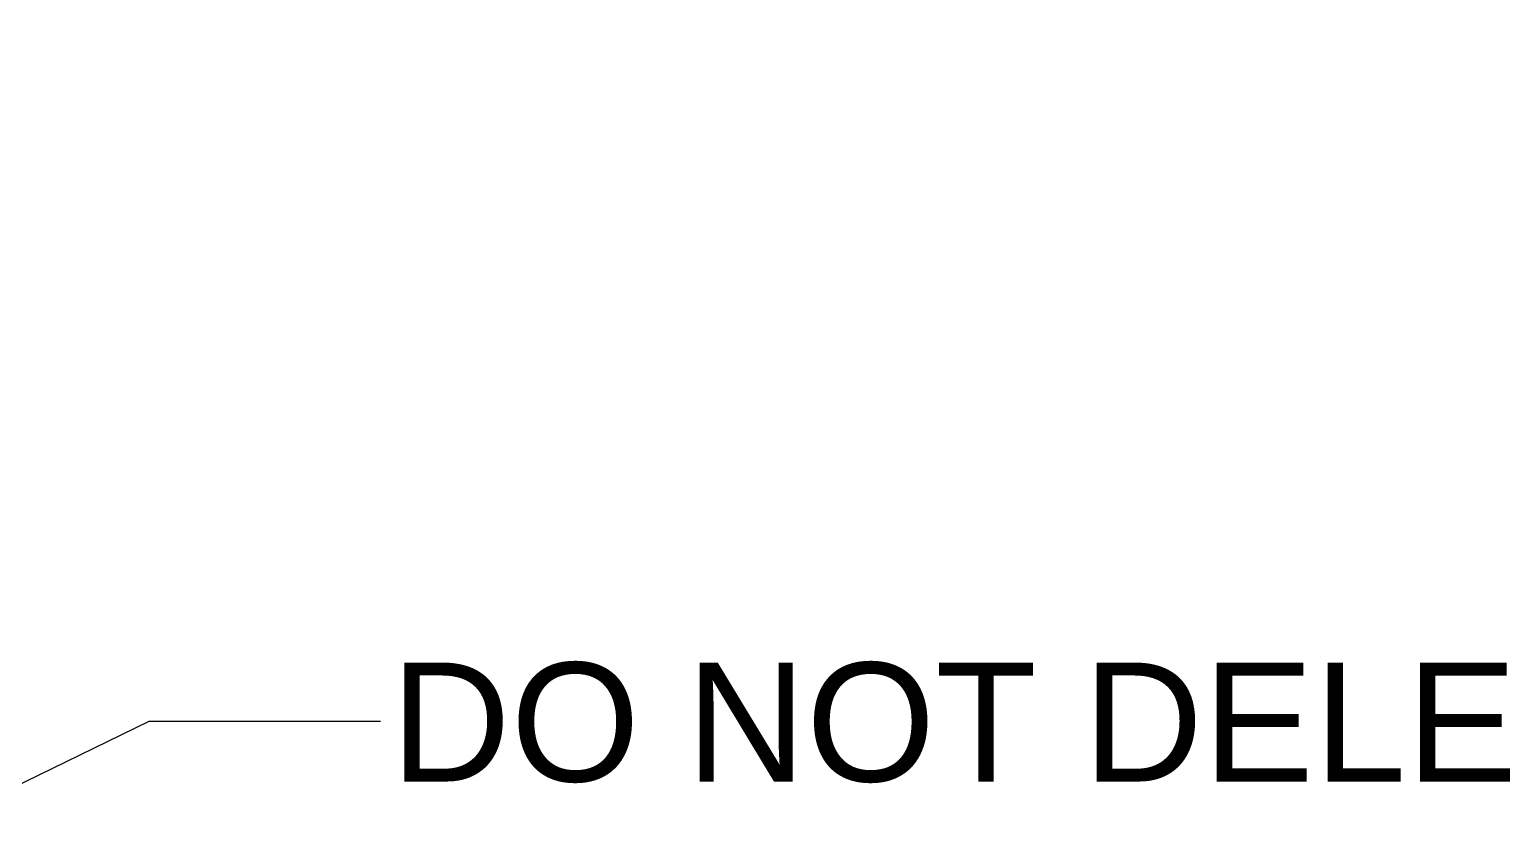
# Model space of a CAD drawing. Header units: feet. Extents: x -17.1 to 68.3, y -75.5 to 2.6.
# Drawn here: x 13.64 to 41.44, y -12.29 to 2.61 of the extents above; entities that cross this region are included whole.
import ezdxf
from ezdxf import colors
from ezdxf.entities.mleader import LeaderData, LeaderLine
from ezdxf.math import Vec2, Vec3

# ---------------------------------------------------------------- set-up
doc = ezdxf.new("R2010")
doc.units = ezdxf.units.FT
doc.header["$MEASUREMENT"] = 0
doc.layers.add('E-TEXT', color=7, linetype='Continuous')
doc.layers.add('G-NPLT', color=67, linetype='Continuous', plot=False)
doc.styles.add('NEI-A', font='arial.ttf')
doc.styles.get("Standard").update_dxf_attribs({"font": 'arial.ttf'})

msp = doc.modelspace()

# ---------------------------------------------------------------- texts
at = {"layer": 'E-TEXT', "insert": (24.194, 2.612), "char_height": 0.0606, "attachment_point": 2, "rotation": 180, "style": 'NEI-A'}
msp.add_mtext('\\W0.8000;', dxfattribs=at)
at = {"layer": 'G-NPLT', "insert": (20.439, -9.302), "char_height": 2.23923, "attachment_point": 1, "style": 'NEI-A'}
msp.add_mtext_dynamic_manual_height_columns('DO NOT DELETE FIELDS', width=36.88255, gutter_width=11.196, heights=[0], dxfattribs=at)

# ---------------------------------------------------------------- leaders
ml = msp.add_multileader_mtext('Standard')
ml.set_content('', color=256)
ml.set_leader_properties()
ml.build(insert=Vec2(0, 0))
ml.multileader.update_dxf_attribs({"text_right_attachment_type": 6, "dogleg_length": 0.36, "arrow_head_size": 0.18})
ctx = ml.context
ctx.base_point, ctx.char_height, ctx.arrow_head_size, ctx.landing_gap_size, ctx.plane_origin = Vec3(20.247, -10.407), 0.18, 0.18, 0.09, Vec3(4.939, -15.727)
ctx.right_attachment = 6
notes = []
notes.append((ctx, [(0, (1, 1, 0), (15.894, -10.407), (1, 0), 4.352, [(0, [(4.939, -15.727)], 0, [])])]))
ctx.mtext.insert, ctx.mtext.flow_direction = Vec3(20.337, -10.317), 5
for ctx, leaders in notes:
    for number, flags, end, landing, length, lines in leaders:
        leader = LeaderData()
        leader.index, (leader.has_last_leader_line, leader.has_dogleg_vector, leader.attachment_direction) = number, flags
        leader.last_leader_point, leader.dogleg_vector, leader.dogleg_length = Vec3(end), Vec3(landing), length
        for number, points, colour, breaks in lines:
            line = LeaderLine()
            line.index, line.vertices, line.color, line.breaks = number, Vec3.list(points), colors.encode_raw_color(colour), breaks
            leader.lines.append(line)
        ctx.leaders.append(leader)

doc.saveas('drawing.dxf')
